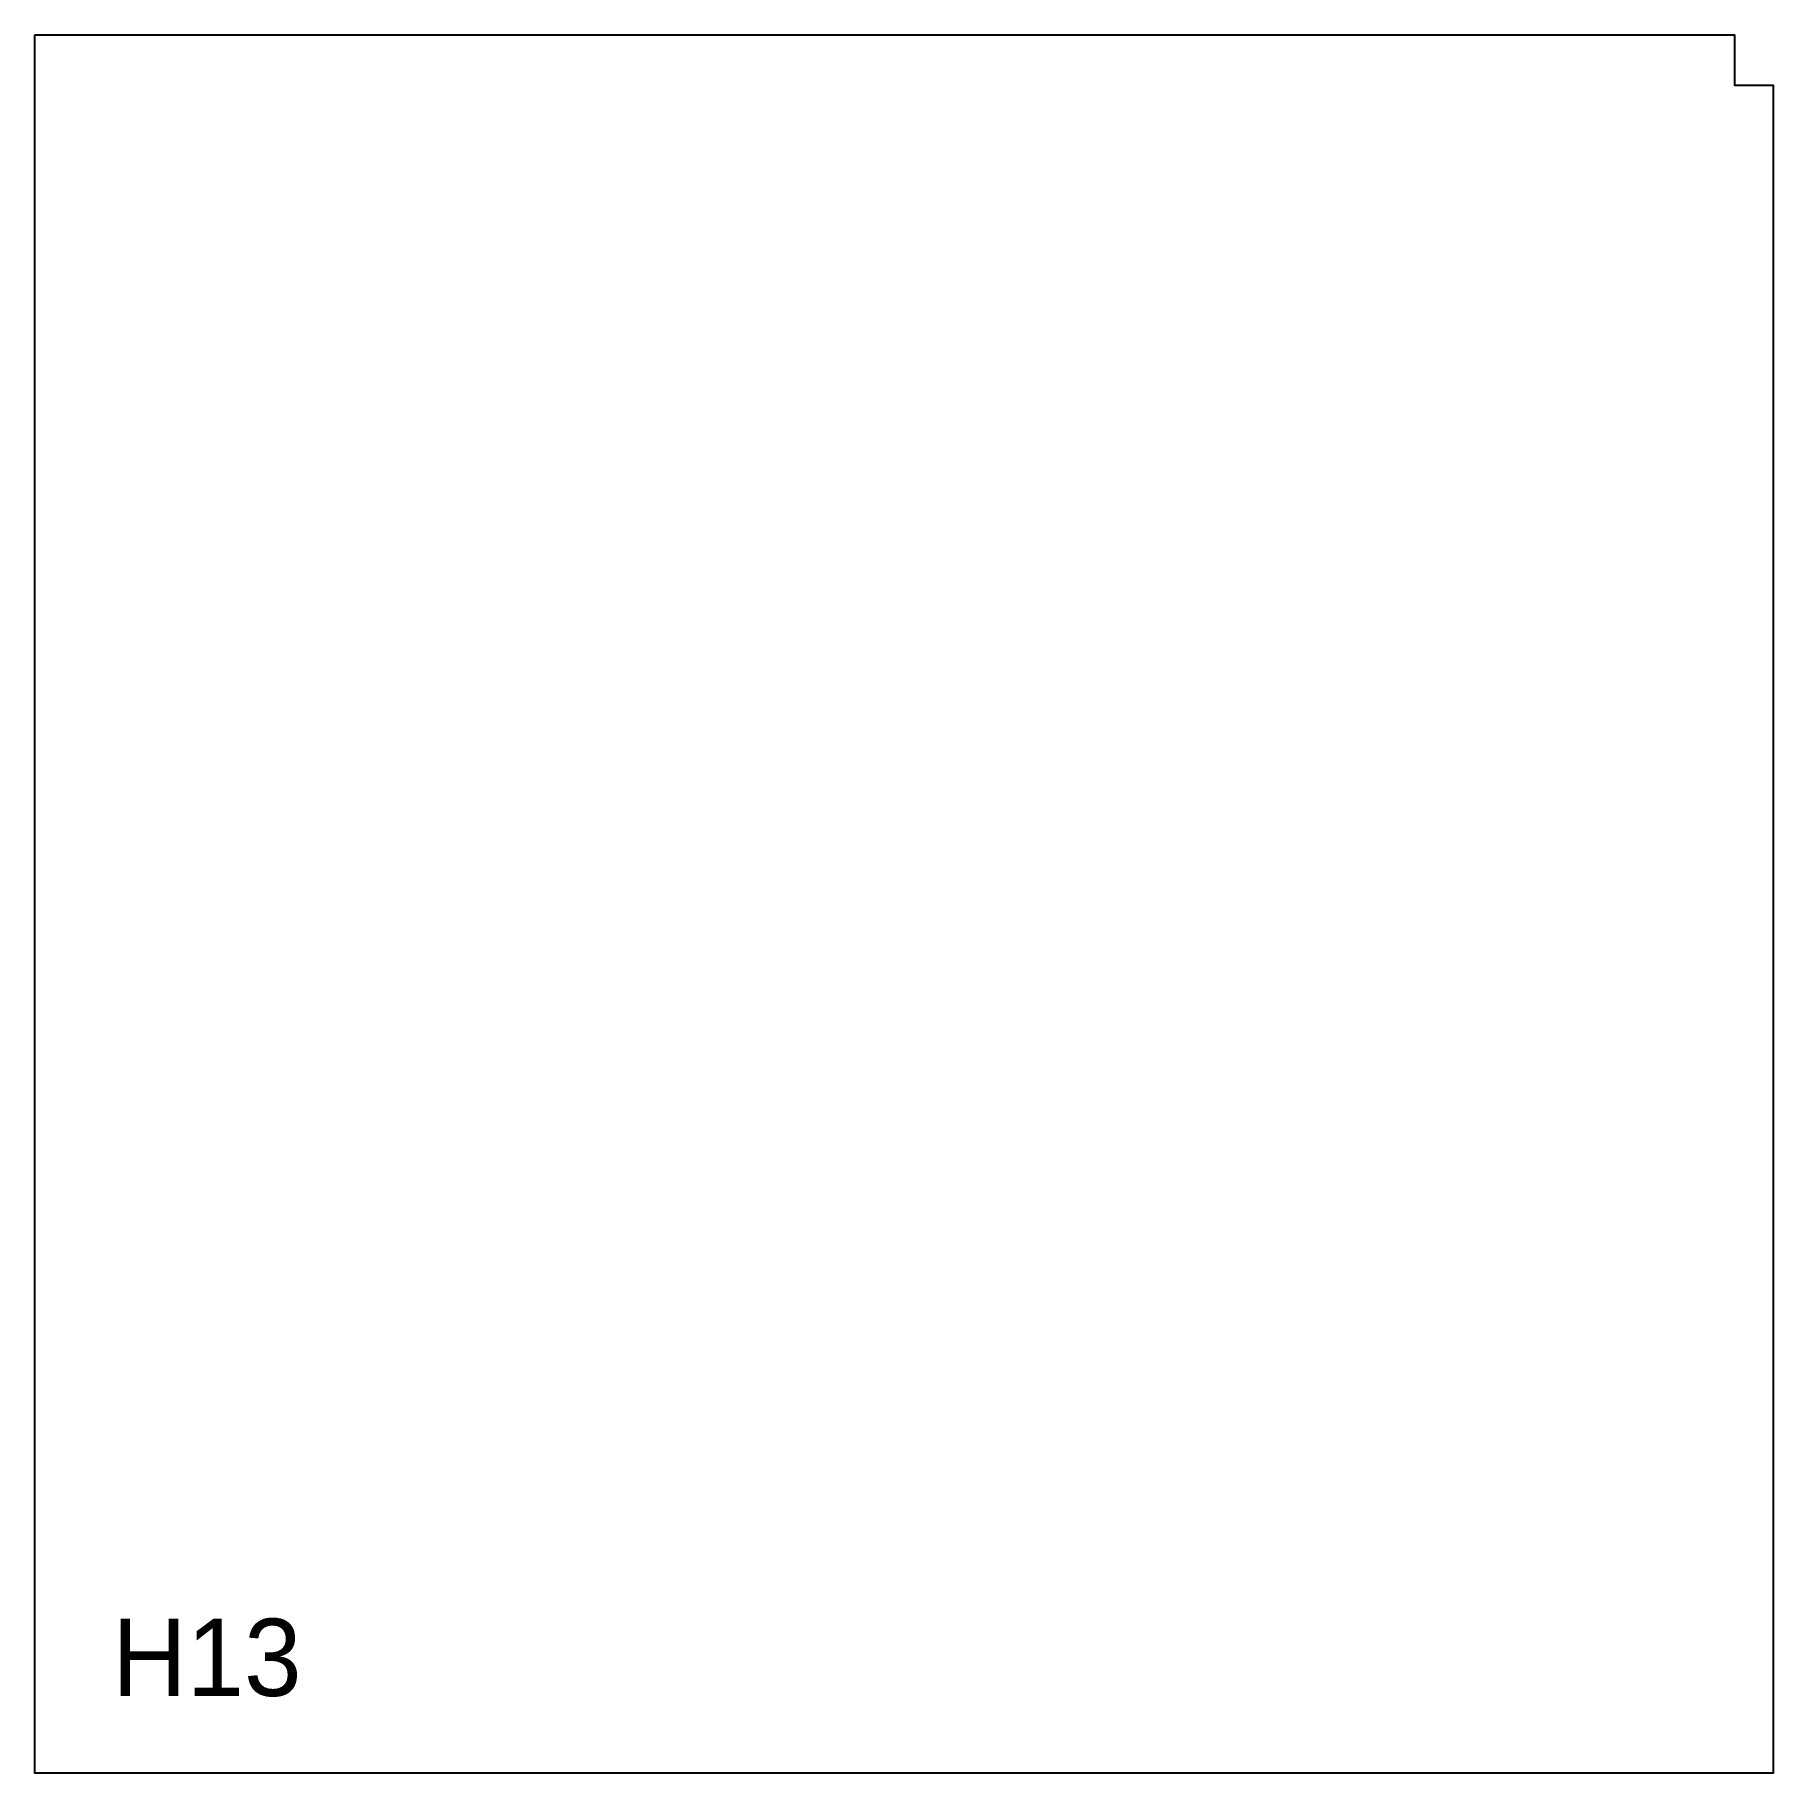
# Model space of a CAD drawing. Header units: millimetres. Extents: x 0 to 900, y 0 to 900.
import ezdxf

# ---------------------------------------------------------------- set-up
doc = ezdxf.new("R2010")
doc.units = ezdxf.units.MM
doc.layers.add('CUT', color=1, linetype='Continuous')
doc.layers.add('ID', color=3, linetype='Continuous')

msp = doc.modelspace()

# ---------------------------------------------------------------- linework, layer by layer
at = {"layer": 'CUT'}
msp.add_lwpolyline([(0, 900), (880, 900), (880, 873.98), (900, 873.98), (900, 0), (0, 0), (0, 900)], close=True, dxfattribs=at)

# ---------------------------------------------------------------- texts
at = {"layer": 'ID'}
msp.add_text('H13', height=40, dxfattribs=at).set_placement((40, 40))

doc.saveas('drawing.dxf')
